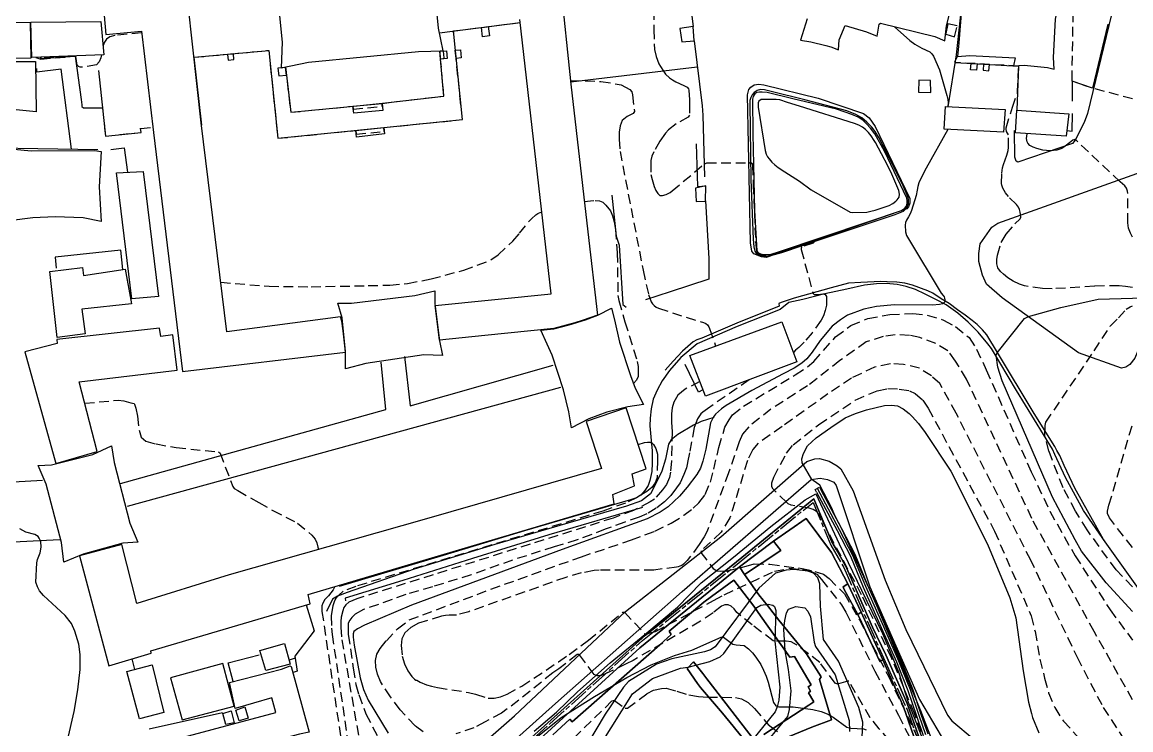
# Model space of a CAD drawing. Header units: feet. Extents: x -1222 to 199575, y -502 to 454509.
# Drawn here: x 127.5 to 356.5, y 169.8 to 315.9 of the extents above; entities that cross this region are included whole.
import ezdxf

# ---------------------------------------------------------------- set-up
doc = ezdxf.new("R2010")
doc.units = ezdxf.units.FT
doc.header["$MEASUREMENT"] = 0
for name, pattern in [('ANYANG11', [1.5, 1, -0.5]), ('ANYANG3', [3, 2, -1]), ('JEON', [12, 4, -0.5, 1, -0.5, 4, -0.5, 1, -0.5])]:
    doc.linetypes.add(name, pattern=pattern)
for name, color, linetype in [('AAA004', 7, 'ANYANG3'), ('AAA008', 7, 'CONTINUOUS'), ('AAC001', 7, 'CONTINUOUS'), ('ADA085', 1, 'CONTINUOUS'), ('AE150', 7, 'CONTINUOUS'), ('AE340', 7, 'CONTINUOUS'), ('AZ0801', 7, 'CONTINUOUS'), ('AZ0803', 7, 'CONTINUOUS'), ('BA003', 5, 'CONTINUOUS'), ('CAA001', 7, 'CONTINUOUS'), ('CAA002', 30, 'CONTINUOUS'), ('DD001', 3, 'CONTINUOUS'), ('EA0018', 7, 'JEON'), ('line', 7, 'CONTINUOUS'), ('mm', 7, 'CONTINUOUS'), ('지적', 7, 'CONTINUOUS')]:
    doc.layers.add(name, color=color, linetype=linetype)
picture_1 = doc.add_image_def('image1.jpg', size_in_pixel=(8269, 5907))

# ---------------------------------------------------------------- blocks, each defined once
blk = doc.blocks.new('창덕궁')
at = {"layer": 'AAA004', "color": 255}
blk.add_lwpolyline([(320.05, 312.91), (320.63, 315.13), (318.69, 315.56), (318.24, 313.42), (320.05, 312.91)], dxfattribs=at)
at = {"layer": 'AAA008', "color": 255}
for points in [[(246.3, 255.44), (243.34, 254.37), (241.68, 253.85), (237.34, 252.66), (223.07, 251.25), (213.7, 250.26), (212.8, 257.43), (236.78, 259.86), (230.29, 316.47)], [(238.67, 323.68), (240.85, 303.12), (244.32, 272.62), (246.3, 255.44)], [(289.6, 316.61), (288.25, 312.18), (290.38, 311.84), (293.47, 311.12), (294.54, 310.83), (296.09, 310.22), (296.25, 312.24), (297.46, 315.25), (301.87, 313.9), (304.09, 313.01), (304.51, 315.51), (304.76, 315.68), (316.01, 312.93), (318.03, 312.05), (318.43, 315.16), (322.23, 330.23)], [(214.46, 310.02), (213.5, 314.65), (211.76, 332.11), (211.57, 337.25), (206.34, 336.41), (181.77, 333.89), (178.2, 334.14), (179.44, 329.67), (181.2, 311.81), (180.98, 306.48), (186.66, 307.66), (209.4, 309.88), (214.46, 310.02)], [(161.88, 321.67), (159.05, 321.19), (150.92, 320.59), (150.89, 320.33), (144.27, 319.65), (144.77, 313.38), (152.13, 314.08), (154.61, 293.15), (160.65, 243.78), (194.27, 247.81), (194.14, 249.1), (193.81, 252.18), (193.52, 254.17), (193.25, 255.06), (169.79, 252.02), (164.51, 295.15), (161.79, 319.5), (161.88, 321.67)], [(321.57, 319.13), (321.33, 315.97), (320.96, 311.63), (320.67, 308.85), (323.25, 309.03), (332.6, 308.55), (332.25, 306.93), (334.47, 307.04), (339.28, 306.57), (340.65, 306.24), (340.51, 308.63), (340.89, 316.55), (341.32, 318.56), (339.09, 318.26), (337.42, 318.26), (335.68, 318.32), (333.07, 318.88), (333.04, 318.38), (321.97, 319.07), (321.57, 319.13)], [(129.29, 315.9), (143.77, 316.07), (144.38, 309.18), (129.52, 308.61), (129.29, 315.9)], [(99.17, 315.89), (129.15, 315.82), (129.28, 308.52), (99.17, 308.09)], [(130.26, 307.8), (130.41, 297.41), (125.6, 297.92), (122.04, 297.97), (112.81, 297.28), (112.7, 298.46), (105.56, 298.42), (105.41, 299.83), (99.79, 299.77), (99.71, 305.95), (112.73, 306.1), (112.55, 308.1), (116.2, 307.77), (130.26, 307.8)], [(330.52, 297.88), (330.19, 293.18), (317.92, 293.82), (318.17, 298.5), (330.52, 297.88)], [(343.66, 297), (343.14, 292.4), (332.65, 293.05), (332.92, 297.78), (343.66, 297)], [(143.84, 289.21), (143.41, 281.9), (143.8, 274.75), (140.11, 275.54), (134.34, 275.75), (129.72, 275.52), (124.84, 274.93), (124.7, 279.19), (112.44, 278.84), (112.38, 288.72), (124.43, 288.8), (124.42, 289.81), (129.35, 289.35), (142.45, 289.46), (143.84, 289.21)], [(152.48, 285.06), (155.64, 259.26), (150.17, 258.78), (146.98, 284.84), (152.48, 285.06)], [(134.71, 250.86), (133.24, 264.44), (140, 265.3), (140.2, 263.61), (148.82, 264.91), (150.08, 257.81), (139.87, 256.69), (140.51, 251.56), (134.71, 250.86)], [(212.72, 260.47), (212.74, 257.84), (213.71, 250.13), (214.3, 247.12), (210.47, 247.22), (198.46, 245.49), (194.26, 244.39), (194.31, 247.97), (193.58, 254.88), (192.69, 257.92), (195.52, 257.94), (208.58, 259.52), (212.72, 260.47)], [(255.82, 236.98), (252.6, 236.48), (248.26, 235.39), (244.57, 234.03), (240.94, 232.19), (240.44, 235.5), (239.29, 239.99), (236.96, 247.19), (235.92, 249.48), (234.66, 252.33), (237.29, 252.6), (240.47, 253.42), (243.85, 254.49), (246.41, 255.47), (249.19, 256.9), (249.84, 254.48), (250.89, 249.89), (253.17, 242.98), (254.13, 240.37), (255.82, 236.98)], [(142.98, 227.26), (139.3, 241.66), (159.54, 244.08), (158.65, 251.36), (156.12, 251.02), (155.88, 252.74), (134.67, 250.38), (134.71, 249.59), (128.05, 247.87), (134.44, 224.85), (142.98, 227.26)], [(268.61, 238.71), (265.38, 247.08), (284.39, 254.08), (287.52, 245.78), (268.61, 238.71)], [(252.25, 236.29), (244.01, 233.5), (247.14, 223.8), (211.01, 213.38), (170.27, 201.81), (151.22, 195.89), (148.13, 208.09), (139.33, 205.74), (145.38, 183.07), (154.15, 185.64), (154.06, 186.14), (187, 195.88), (186.57, 197.75), (214.7, 206.09), (249.78, 216.48), (249.51, 218.43), (253.94, 220.2), (253.51, 222.65), (256.38, 223.69), (252.25, 236.29)], [(145.98, 228.45), (146.49, 225.03), (149.78, 212.51), (151.42, 208.6), (148.3, 208.36), (140.08, 206.09), (136.12, 204.47), (135.67, 208.53), (132.5, 220.55), (130.81, 224.38), (133.54, 224.52), (142.08, 226.69), (145.98, 228.45)], [(182.89, 183.38), (177.83, 182.1), (176.58, 186.19), (181.67, 187.66), (182.89, 183.38)], [(156.8, 173.43), (151.77, 172.12), (149.15, 181.87), (154.39, 183.23), (156.8, 173.43)], [(168.94, 183.51), (158.16, 180.55), (160.57, 171.91), (171.27, 174.75), (168.94, 183.51)], [(183.09, 182.91), (186.8, 169.36), (184.76, 168.96), (155.08, 161.16), (153.61, 166.43), (179.89, 173.42), (179.06, 176.48), (171.51, 174.27), (170.31, 179.61), (181.1, 182.34), (182.87, 183.07), (183.09, 182.91)], [(174.2, 172.22), (172.36, 171.72), (171.64, 173.93), (173.49, 174.57), (174.2, 172.22)], [(171.32, 171.28), (169.59, 170.91), (168.98, 173.19), (170.69, 173.78), (171.32, 171.28)]]:
    blk.add_lwpolyline(points, dxfattribs=at)
at = {"layer": 'AAC001', "color": 255}
for points in [[(318.75, 298.47), (320.47, 309.17), (321.55, 319.33), (322.25, 323.26), (326.52, 322.57)], [(351.72, 315.5), (348.55, 302.31), (344.35, 303.71), (344.37, 299.62)], [(137.69, 289.73), (135.54, 306.21), (130.53, 305.61), (130.53, 306.35)], [(343.27, 293.56), (344.34, 293.44), (344.4, 297.08)], [(110.35, 282.01), (110.08, 290.19), (143.14, 289.64)], [(145.82, 289.6), (148.59, 289.97), (149.27, 284.93)], [(148.32, 264.83), (147.89, 268.82), (134.35, 267.44), (134.51, 265.15)], [(268.09, 240.05), (267.17, 239.53), (264.41, 245.25)], [(233.23, 169.55), (237.85, 173.51), (242.23, 177.68), (248.92, 183.66), (256.11, 189.49), (262.83, 195.15), (267.73, 200.17), (274.45, 205.45), (282.11, 211.8), (289.23, 217.29), (291.4, 218.58), (296.21, 208.22), (300.85, 198.65), (305.16, 189.71), (308.48, 181.79), (310.48, 175.58), (313.31, 168.31)], [(186.18, 195.64), (187.83, 190.31), (183.8, 185.07), (184.31, 181.95), (183.45, 181.65)], [(150.77, 182.29), (150.24, 184.49)], [(171.07, 179.8), (170.05, 183.66), (176.47, 185.31)], [(183.88, 184.6), (182.65, 184.25)], [(168.88, 173.32), (153.71, 170.01)]]:
    blk.add_lwpolyline(points, dxfattribs=at)
at = {"layer": 'ADA085', "color": 255}
for points in [[(377.8, 382.44), (373.81, 372.07), (365.43, 366.21), (364.78, 363.92), (363.53, 364.06), (362.58, 360.14), (358.78, 360.63), (358.03, 357.13), (359.46, 356.86), (357.56, 348.58), (359.03, 347.97), (357.54, 338.31), (347.55, 297.07), (346.81, 295.19), (344.99, 291.56), (344.41, 290.87), (333.16, 287.05), (332.78, 287.24), (332.5, 288.04), (332.44, 293.58)], [(363.01, 260.33), (357.31, 246.53), (356.26, 245.25), (355.42, 244.68), (354.52, 244.49), (345.68, 247.69), (329.91, 259.04), (326.67, 261.82), (325.81, 263.69), (325.09, 266.52), (325.08, 268.17), (325.38, 270.16), (327.78, 273.59), (329, 274.44), (359.65, 285.39), (360.52, 285.93), (360.99, 286.45), (361.61, 287.63), (363.43, 292.87), (373.73, 325.81)], [(198.49, 145.92), (229.21, 172.73), (252.11, 194.27), (271.81, 209.67), (289.58, 225.23), (291.24, 225.79), (292.21, 225.82), (294.17, 225.28), (295.86, 224.34), (296.62, 223.73), (299.14, 219.16), (305.77, 200.75), (310.03, 190.57), (318.6, 172.9), (319.49, 171.73), (324.14, 167.86)], [(361.48, 194.23), (350.83, 209.12), (344.94, 219.74), (342.72, 224.37), (341.84, 226.46), (341.19, 227.51), (340.81, 228.3), (336.5, 235.14), (328.95, 247.75), (326.72, 251.36), (325.81, 252.38), (324.73, 253.5), (323.72, 254.33), (322.28, 255.46), (320.67, 256.57), (318.98, 257.84), (317.33, 258.82), (315.57, 259.97), (314.55, 260.45), (311.38, 261.64), (309.78, 262.05), (308.17, 262.26), (306.13, 262.35), (304.87, 262.36), (300.75, 262.19), (298.18, 262.03), (294.59, 261.06), (286.94, 258.94), (284.23, 258.06), (283.81, 257.85), (283.84, 257.26), (275.13, 253.77), (267.9, 250.72), (266.84, 250.34), (266.09, 249.93), (263.91, 248), (261.93, 245.92), (260.34, 244.06)], [(147.85, 220.67), (202.59, 235.99), (201.65, 245.75)], [(206.47, 246.88), (207.63, 236.74), (237.21, 245.09)], [(238.67, 240.52), (149.21, 215.97)], [(131.74, 221.28), (99.16, 219.43)], [(193.43, 138.22), (212.25, 152.48), (237.64, 175.27), (263.8, 198.41), (290.48, 221.49), (292.33, 221.76), (293.84, 221.5), (295.13, 220.96), (295.62, 220.28), (302.58, 199.36), (312.86, 176.13), (317.31, 168.56), (318.89, 167.07), (321.08, 165.79), (334.42, 161.04), (340.58, 159.87), (342.82, 159.01), (344.19, 158.3), (345.61, 156.85), (350.77, 149.42), (356.63, 143.08)], [(135.28, 209.06), (111.99, 207.87), (99.95, 206.89), (99.16, 206.48)], [(301, 168.29), (301.1, 171.45), (300.27, 174.44), (296.07, 183.99), (293.03, 188.46), (292.39, 195.34), (292.25, 200.01), (291.82, 201.21), (290.95, 202.2), (289.79, 202.61), (286.96, 202.92), (285.28, 202.82), (283.07, 202.2), (279.65, 199.06), (270.61, 186.94), (269.7, 186.37), (268.46, 185.93), (261.65, 184.5), (258.5, 183.42), (252.72, 179.81), (251.7, 178.63), (247.92, 173.07), (244.26, 166.97)], [(246.93, 166.77), (253.59, 177.26), (257.7, 180.45), (263.48, 182.57), (265.04, 182.8), (269.51, 183.95), (271.65, 184.94), (272.4, 185.59), (279.21, 195.09), (280.03, 195.57), (281.6, 195.8), (282.57, 195.56), (282.86, 195.28), (283.16, 194.48), (282.93, 188.14), (284.01, 178.64), (283.76, 175.99), (283.44, 174.59), (283, 173.55), (277.16, 166.36)], [(279.49, 165.18), (285.63, 172.59), (286.01, 174.04), (286.3, 177.86), (285.81, 182.31), (285.12, 186.18), (284.8, 190.61), (284.99, 192.41), (285.35, 194.01), (285.78, 194.77), (287.31, 195.32), (289.14, 194.99), (289.8, 194.37), (290.3, 193.17), (291.06, 187.94), (291.38, 187.07), (295.44, 181.19), (298.31, 171.77), (298.4, 169.53)]]:
    blk.add_lwpolyline(points, dxfattribs=at)
blk.add_lwpolyline([(291.88, 300.2), (301.29, 297.04), (302.43, 296.15), (303.67, 294.4), (310.87, 279.52), (310.84, 278.54), (310.58, 277.83), (310.2, 277.38), (281.17, 267.37), (280.23, 267.46), (278.63, 268.13), (278.24, 268.63), (277.9, 270.4), (277.34, 300.89), (277.6, 302.01), (277.99, 302.52), (278.71, 302.97), (279.63, 303.14), (280.66, 303.01)], close=True, dxfattribs=at)
at = {"layer": 'AE150', "color": 255}
for points in [[(224.01, 313.07), (222.55, 312.89), (222.35, 314.83), (223.78, 315.01)], [(266.08, 315.01), (263.35, 314.63), (263.72, 311.83), (266.32, 312.06)], [(171.17, 309.39), (169.95, 309.26), (170.05, 308.04), (171.24, 308.18)], [(213.94, 308.3), (213.81, 309.93), (215.15, 310.01), (215.32, 308.42)], [(217.14, 308.41), (216.96, 310.11), (218.02, 310.22), (218.21, 308.54)], [(324.61, 306.01), (323.38, 306.09), (323.5, 307.4), (324.76, 307.33)], [(327.3, 307.19), (326.06, 307.26), (325.97, 306.02), (327.17, 305.9)], [(182.1, 304.95), (181.91, 306.57), (180.32, 306.41), (180.52, 304.81)], [(201.83, 299.16), (201.99, 297.7), (195.98, 297.1), (195.78, 298.57)], [(202.21, 294.15), (202.33, 292.87), (196.56, 292.2), (196.41, 293.56)], [(268.71, 282.12), (266.56, 281.66), (266.71, 278.87), (268.65, 279)]]:
    blk.add_lwpolyline(points, close=True, dxfattribs=at)
at = {"layer": 'AE340', "color": 255}
blk.add_lwpolyline([(291.59, 218.91), (291.29, 219.48), (292.17, 219.94), (292.47, 219.38)], dxfattribs=at)
at = {"layer": 'AZ0801', "color": 255}
for points in [[(265.02, 323.64), (266.08, 315.01)], [(164.65, 294.67), (163.07, 308.66), (178.43, 310.09), (180.31, 291.94), (202.2, 294.18), (218.44, 295.82), (216.56, 314.1)], [(213.69, 313.73), (230.36, 315.84)], [(266.32, 312.06), (267.92, 298.63), (268.11, 296.73), (268.45, 284.02)], [(181.9, 306.67), (182.97, 297.31), (196.02, 298.59), (201.9, 299.17), (214.62, 300.65), (213.94, 308.3), (213.8, 310)], [(131.38, 308.68), (131.39, 308.39), (138.47, 308.9), (139.68, 299.98)], [(320.22, 307.59), (333.28, 306.84), (332.92, 297.78)], [(143.31, 305.96), (144.71, 292.4), (152.07, 293.15), (151.96, 294.03)], [(240.8, 303.57), (266.95, 306.7)], [(266.71, 290.79), (267, 282.01), (268.71, 282.12)], [(249.27, 280.23), (250.19, 271.72), (250.72, 270.07), (250.79, 269.87), (251.56, 257.63), (252.22, 257.12)], [(268.65, 279.01), (269.31, 267.12), (269.33, 262.86), (261.32, 260.22), (256.26, 258.59)], [(349.71, 258.75), (356.83, 258.92), (361.93, 259.03), (366, 270.03), (410.7, 253.39)], [(351.17, 208.65), (346.72, 215.13), (342.95, 221.96), (340.8, 226.66), (340.29, 227.77), (332.83, 239.91), (327.72, 248.53), (326.94, 249.52), (324.93, 251.94), (322.87, 254.02), (320.75, 255.88), (318.33, 257.58), (316.21, 258.68), (314, 259.77), (312.01, 260.72), (310.08, 261.34), (308.19, 261.78), (305.94, 261.98), (303.92, 261.92), (301.45, 261.62), (297.81, 260.83), (293.28, 259.86), (288.74, 258.7), (285.85, 258.03), (284.09, 256.64), (275.21, 253.07), (266.95, 249.53), (263.55, 246.68), (261.2, 243.99), (259.71, 241.86), (258.64, 239.94), (257.84, 238.08), (257.43, 236.09), (257.18, 234.17), (257.14, 232.58), (257.32, 230.33), (257.65, 227.46), (257.6, 224.88), (257.55, 223.14), (257.15, 221.33), (256.79, 220.31), (256.13, 219.25), (255.25, 218.28), (254.36, 217.7), (253.15, 217.33), (231.29, 210.92), (214.46, 205.86), (201.53, 201.99), (192.96, 199.44)], [(270.38, 234.31), (267.77, 233.47), (266.16, 232.75), (262.89, 230.8), (261.53, 229.71), (260.97, 228.8), (260.38, 225.68), (259.64, 223.23), (258.39, 220.66), (257.31, 218.53), (255.39, 217.12), (252.3, 216.04), (240.2, 212.49), (225.15, 208.12), (208.5, 202.99), (194.61, 198.16), (192.64, 197.42), (191.62, 196.82), (190.4, 194.24)], [(255.65, 215.76), (236.25, 210.07), (220.49, 205.19), (206.14, 200.66), (194.22, 197.03), (194.28, 196.46)]]:
    blk.add_lwpolyline(points, dxfattribs=at)
blk.add_lwpolyline([(315.12, 303.89), (312.71, 303.95), (312.62, 301.5), (315.15, 301.43)], close=True, dxfattribs=at)
at = {"layer": 'AZ0803', "color": 255}
for points in [[(291.59, 218.91), (295.81, 210.97), (298.57, 205.69), (301.2, 199.32), (304.92, 190.99), (308.06, 183.86), (310.44, 177.98), (312.19, 172.74), (313.62, 168.69)], [(292.47, 219.38), (296.69, 211.43), (299.47, 206.11), (302.12, 199.72), (305.84, 191.39), (308.98, 184.24), (311.38, 178.32), (313.13, 173.06), (314.56, 169.03)]]:
    blk.add_lwpolyline(points, dxfattribs=at)
at = {"layer": 'BA003', "color": 255}
blk.add_lwpolyline([(305.47, 290.09), (304.43, 292.13), (303.67, 293.32), (302.98, 294.27), (301.95, 295.27), (300.95, 296.18), (299.66, 296.89), (297.85, 297.6), (289.17, 299.88), (282.23, 301.58), (280.83, 301.96), (280.02, 302.02), (279.34, 301.81), (278.69, 301.43), (278.26, 300.95), (277.98, 300.4), (277.78, 299.73), (277.78, 299.05), (277.98, 283.47), (278.51, 271.09), (278.65, 269.53), (278.82, 268.68), (279.09, 268.23), (279.69, 267.81), (280.4, 267.59), (280.94, 267.53), (281.39, 267.54), (284.39, 268.36), (292.74, 271.22), (307.81, 276.2), (309.55, 276.88), (310.18, 277.55), (310.53, 278.47), (310.58, 279.25), (310.52, 279.74), (309.49, 282.11)], close=True, dxfattribs=at)
blk.add_lwpolyline([(291.73, 219.71), (296.25, 211.2), (299.02, 205.9), (301.66, 199.52), (305.38, 191.19), (308.52, 184.05), (310.91, 178.15), (312.66, 172.9), (314.09, 168.86)], dxfattribs=at)
at = {"layer": 'CAA001', "color": 255}
for points, elevation in [([(318.68, 293.78), (314.24, 285.77), (312.96, 283.4), (312.7, 282.76), (312.48, 282.02), (312.32, 281.25), (312.11, 280.11), (311.19, 277.07), (310.89, 276.35), (310.55, 275.76), (310.12, 275.06), (309.94, 274.56), (309.9, 274.01), (309.95, 272.63), (310.18, 271.9), (310.55, 271.2), (317.33, 259.97), (317.7, 259.53), (317.9, 259.25), (318.02, 258.93), (318.05, 258.61), (318.05, 258.29), (317.95, 258), (317.61, 257.78), (316.97, 257.63), (315.55, 257.49), (307.69, 257.55), (303.96, 257.21), (301.35, 256.7), (297.97, 255.44), (296.49, 254.5), (294.79, 253.14), (292.34, 250.2), (290.64, 247.77), (289.53, 246.45), (288.51, 245.52), (286.98, 244.51), (284.71, 243.35), (278.23, 239.92), (272.89, 236.8), (271.94, 236.08), (270.71, 234.98), (270.32, 234.48), (269.7, 233.19), (268.68, 227.76), (268.12, 225.27), (267.6, 223.83), (266.87, 222.53), (264.85, 219.91), (263.27, 218.05), (260.9, 215.86), (259.26, 214.77), (256.57, 213.4), (239.03, 207.09), (207.9, 195.57), (198.21, 191.45), (196.8, 190.71), (196.04, 190.14), (195.86, 189.69), (195.86, 188.96), (196.07, 187.34), (197.34, 180.59), (197.98, 178.17), (198.98, 175.95), (203.12, 169.18)], 40), ([(228.74, 164.24), (238.86, 172.42), (245.72, 176.73), (252.41, 180.66), (257.43, 183.26), (262.26, 185.15), (265.78, 186.31), (271.88, 188.96), (272.32, 189), (274.26, 187.55), (275, 187.38), (276.63, 187.25), (277.53, 186.58), (278.31, 185.76), (279.02, 184.84), (280.04, 183.31), (280.64, 182.18), (281.17, 180.95), (281.61, 179.67), (282.7, 175.45), (283.15, 174.79), (283.78, 174.62), (286.75, 174.59), (290.81, 174.04), (292.5, 173.6), (293.78, 173.12), (295.02, 172.47), (297.83, 170.38), (298.66, 170.17), (301.25, 170.08), (301.82, 169.81)], 40), ([(356.82, 194.28), (351.35, 200.2), (346.32, 206.69), (344.96, 209.06), (340.32, 217.89), (329.91, 241.87), (329.01, 244.7), (328.66, 247.15), (328.9, 247.66), (334.49, 254.76), (335.34, 255.16), (342.02, 257.02), (349.71, 258.75), (356.83, 258.92)], 40), ([(307.69, 314.96), (310.81, 312.1), (311.87, 311.37), (313.33, 310.55), (314.96, 309.76), (315.38, 309.4), (315.71, 308.91), (316.96, 306.09), (318.47, 300.77), (318.71, 299.93), (318.78, 299.31), (318.69, 298.47)], 40), ([(136.9, 167.66), (138.24, 173.64), (139.03, 178.09), (139.46, 182.27), (139.48, 185.4), (139.2, 187.49), (138.41, 190.2), (137.73, 191.8), (136.41, 193.45), (131.9, 197.57), (131.1, 198.53), (130.67, 199.37), (130.36, 200.31), (130.53, 204.29), (130.68, 205), (131.22, 206.41), (131.47, 207.58), (131.35, 208.75), (131.03, 209.43), (130.83, 209.75), (130.14, 210.14), (128.25, 210.67), (127.04, 211.31)], 35), ([(315.91, 166.39), (313.08, 173.79), (306.82, 188.75), (304.85, 193.54), (303.53, 196.63), (296.84, 211.16), (295.37, 214.11), (294.75, 215.61), (292.23, 220.32), (290.9, 221.3), (290.62, 221.51), (288.59, 224.94), (288.56, 225.75), (288.87, 226.87), (289.71, 228.44), (291.46, 230.13), (294.55, 232.27), (297.46, 234.22), (299.59, 235.16), (301.9, 235.88), (305.63, 236.82), (307.02, 236.89), (308.3, 236.69), (309.49, 236.1), (310.68, 235.12), (311.3, 234.51), (312.62, 233.06), (313.98, 231.25), (319.28, 223.24), (326.88, 208.2), (331.51, 197.1), (332.74, 192.95), (334.25, 182.03), (335.33, 175.53), (335.96, 173.21), (336.2, 172.39), (337.5, 169.22)], 45)]:
    blk.add_lwpolyline(points, dxfattribs=dict(at, elevation=elevation))
at = {"layer": 'CAA001', "color": 255, "elevation": 40}
blk.add_lwpolyline([(303.76, 291.09), (303.47, 291.5), (302.83, 292.46), (302.28, 293.16), (301.69, 293.74), (301.03, 294.21), (300.28, 294.63), (299.4, 295), (288.03, 298.61), (285.56, 299.31), (283.96, 299.87), (283.21, 299.97), (280.12, 299.92), (279.65, 299.58), (279.51, 299.27), (279.52, 298.39), (280.96, 289.41), (281.19, 288.65), (281.45, 288.15), (281.76, 287.73), (282.36, 287.05), (282.93, 286.5), (283.66, 285.92), (285.01, 285.02), (288.06, 283.11), (290.49, 281.34), (298.53, 276.73), (299.07, 276.6), (301.95, 276.71), (302.81, 276.88), (303.69, 277.13), (306.54, 278.09), (307.33, 278.48), (307.96, 278.96), (308.21, 279.23), (308.6, 279.79), (308.72, 280.43), (308.59, 281.15), (306.93, 285), (305.65, 287.4), (305.59, 287.56)], close=True, dxfattribs=at)
at = {"layer": 'CAA002', "color": 255, "linetype": 'ANYANG11', "ltscale": 2}
for points, elevation in [([(356.82, 261.15), (355.38, 261.38), (354.07, 261.52), (348.96, 261.42), (340.25, 260.87), (338.23, 260.91), (334.49, 261.5), (333.47, 261.83), (332.17, 262.45), (331.1, 263.12), (330.15, 263.9), (329.53, 264.48), (329.03, 265.2), (328.79, 266.04), (328.81, 266.92), (328.93, 267.82), (329.72, 270.47), (330.7, 272.19), (332.5, 274.27), (333.62, 275.32), (333.76, 275.67), (333.65, 276.72), (333.51, 277.23), (333.25, 277.75), (332.86, 278.25), (331.19, 279.9), (330.56, 280.69), (330.02, 281.63), (329.81, 282.28), (329.79, 282.63), (329.81, 284.76), (329.99, 285.86), (330.18, 286.57), (330.87, 288.43), (331.15, 289.4), (331.22, 290.04), (331.19, 292.66), (330.83, 293.38), (330.72, 293.81), (330.7, 294.14), (332.04, 298.34), (333.06, 301.34), (333.28, 306.84), (320.22, 307.59), (320.14, 307.7), (320.67, 308.85)], 41), ([(356.83, 300.06), (348.55, 302.31), (344.35, 303.71), (344.34, 303.94), (344.63, 320.73)], 43), ([(356.83, 271.55), (356.38, 272.33), (355.99, 273.42), (355.89, 274.52), (355.82, 281.01), (355.6, 281.63), (355.21, 282.1), (354.26, 282.99), (345.02, 291.67), (344.92, 291.67), (344.47, 291.53), (343.78, 291.02), (342.91, 290.29), (342.25, 289.87), (341.18, 289.53), (339.83, 289.39), (338.29, 289.52), (337.08, 289.82), (336.31, 290.1), (335.65, 290.44), (335.21, 290.92), (335.09, 291.22), (334.96, 291.91), (335.06, 292.9)], 42), ([(277.63, 242.08), (269.07, 236.13), (268.06, 235.44), (267.7, 235.08), (267.01, 234.07), (266.28, 232.25), (265.32, 227.01), (264.91, 224.95), (264.69, 223.95), (264.18, 222.58), (263.41, 220.8), (262.68, 219.76), (261.45, 218.21), (260.17, 216.89), (258.48, 215.61), (256.52, 214.43), (254.96, 213.76), (251.95, 212.69), (247.94, 211.24), (242.14, 209.05), (237.38, 207.6), (228.78, 204.88), (220.25, 201.84), (212.26, 199.36), (206.73, 197.75), (198.04, 194.65), (196.31, 193.72), (195.62, 193.03), (195.17, 192.51), (194.86, 191.86), (194.82, 191.11), (194.86, 189.51), (195.89, 182.58), (196.44, 179.22), (197.02, 177.11), (198.52, 173.13), (201.39, 167.52)], 38), ([(241.42, 168.14), (249.45, 175.92), (249.85, 175.92), (252.05, 174.29), (252.53, 174.29), (256.62, 177.36), (257.87, 178.04), (259.53, 178.37), (260.52, 178.43), (262.74, 177.85), (265.21, 177.04), (267.19, 176.7), (269.1, 176.58), (274.85, 176.54), (276.09, 176.22), (277.45, 175.46), (278.73, 174.24), (281.6, 170.92), (282.85, 169.95), (283.53, 169.53)], 38), ([(356.83, 199.34), (353.45, 202.84), (347.45, 211.1), (345.08, 214.95), (342.47, 219.81), (339.53, 227.39), (338.74, 230.59), (338.77, 232.65), (338.93, 233.32), (348.92, 248.09), (352.21, 253.18), (353.9, 254.87), (355.53, 256.65), (356.31, 257.15), (356.83, 257.39)], 38), ([(257.92, 318.39), (257.97, 314.42), (258.09, 310.28), (258.43, 308.82), (258.97, 307.35), (259.31, 306.74), (259.94, 305.8), (260.4, 305.21), (261.23, 304.44), (261.85, 303.98), (262.48, 303.61), (264.15, 302.84), (264.86, 302.53), (265.16, 302.15), (265.22, 301.89), (265.31, 299.8), (265.35, 299.15), (265.36, 296.71), (265.07, 296.34), (262.57, 294.93), (261.01, 293.69), (260.35, 293.02), (259.22, 291.38), (257.96, 289.15), (257.57, 288.26), (257.35, 287.39), (257.32, 286.93), (257.38, 284.46), (257.59, 283.41), (258.03, 282), (258.38, 281.2), (258.76, 280.52), (259.19, 280.14), (259.75, 280.14), (260.48, 280.33), (261.32, 280.76), (261.76, 281.08), (268.33, 286.61), (268.9, 286.89), (277.7, 286.85), (277.82, 286.89), (277.89, 286.92), (277.98, 286.95), (278.06, 286.95), (278.16, 286.87), (278.24, 286.75), (278.32, 286.51), (278.37, 286.34), (278.47, 282.44), (278.97, 270.64), (279.1, 269.26), (279.15, 268.69), (279.25, 268.44), (279.5, 268.21), (279.87, 267.99), (280.45, 267.84), (281.08, 267.81), (282.28, 267.94), (283.56, 268.36), (290.38, 270.68), (290.74, 270.77), (291.01, 270.69), (291.01, 270.41), (290.85, 270.28), (288.52, 269.5), (288.4, 269.38), (288.38, 269.28), (288.4, 269), (290.85, 259.89), (291.09, 259.69), (291.86, 259.69), (292.84, 259.83), (293.34, 259.72), (293.64, 259.31), (293.61, 257.51), (293.37, 256.37), (292.98, 255.31), (292.5, 254.42), (290.69, 251.77), (288.99, 249.87), (287.92, 248.76), (287.25, 248.2), (286.79, 247.71)], 39), ([(152.17, 313.75), (146.65, 313.15), (145.63, 312.91), (144.94, 312.42), (144.49, 311.79), (144.21, 311.12)], 39), ([(163.01, 308.64), (163.07, 308.66), (178.43, 310.09), (180.31, 291.94), (196.41, 293.56), (196.45, 293.53), (196.47, 292.81), (196.51, 292.77), (202.28, 293.38), (202.29, 293.43), (202.2, 294.13), (202.21, 294.15), (218.44, 295.82), (216.56, 314.1), (230.36, 315.84)], 38), ([(143.88, 309.16), (143.79, 308.56), (143.45, 307.7), (142.89, 307.12), (139.99, 306.64), (139.47, 306.66), (139.14, 306.74), (138.92, 306.93), (138.84, 307.07), (138.63, 308.83), (138.59, 308.95), (138.58, 308.96)], 39), ([(181.9, 306.67), (182.97, 297.31), (195.78, 298.57), (195.86, 297.93), (201.89, 298.57), (201.83, 299.16), (214.62, 300.65), (213.94, 308.3), (214.03, 308.36), (214.65, 308.46), (214.68, 308.55), (214.56, 309.92), (214.53, 309.98), (213.85, 309.95), (213.8, 310)], 39), ([(130.34, 308.64), (131.4, 308.28), (138.47, 308.9), (139.68, 299.98), (139.81, 298.82), (139.86, 298.54), (140.2, 298.24), (142.22, 298.21), (144.11, 298.26), (144.71, 292.4), (152.07, 293.15), (152.09, 293.18), (151.98, 293.95), (152, 293.99), (154.49, 294.2)], 38), ([(137.04, 308.9), (131.48, 308.41), (131.4, 308.42), (131.35, 308.47), (131.29, 308.68)], 39), ([(240.77, 303.88), (247.01, 303.69), (251.25, 303.01), (252.99, 302.05), (253.41, 301.54), (253.59, 300.92), (253.95, 297.45), (253.71, 297.08), (252.46, 296.46), (251.44, 295.64), (251.03, 294.53), (250.83, 293.21), (250.81, 291.75), (250.98, 289.24), (255.74, 264.7), (256.87, 259.71), (257.42, 258.2), (257.67, 257.8), (258.02, 257.41), (258.46, 257.08), (258.94, 256.85), (268.2, 253.9), (268.68, 253.72), (269.06, 253.42), (269.34, 253.05), (269.49, 252.65), (270.73, 249.05)], 38), ([(243.61, 278.92), (245.86, 279.11), (246.77, 279.07), (247.45, 278.77), (248.08, 278.17), (248.99, 276.94), (249.45, 275.93), (249.8, 274.68), (250.06, 273.1), (250.42, 268.28), (250.54, 259.47), (250.75, 258.45), (251.98, 254.08), (254.55, 245.88), (254.7, 244.85), (254.7, 242.76), (254.4, 242.05), (253.77, 241.36)], 37), ([(168.54, 262.22), (178.51, 261.39), (187.17, 261.3), (193.17, 261.41), (198.97, 261.53), (203.44, 261.65), (207.11, 261.98), (211.99, 262.92), (218.7, 264.72), (224.33, 266.83), (225.8, 267.91), (228.83, 270.73), (230.23, 272.33), (232.27, 274.91), (232.71, 275.35), (233.63, 276.12), (234, 276.39), (234.15, 276.46), (234.84, 276.78)], 37), ([(267.44, 241.73), (264.46, 240.17), (262.9, 238.9), (262.12, 237.51), (261.73, 236.33), (261.62, 235.05), (261.62, 233.27), (261.73, 231.43), (261.62, 225.3), (261.39, 223.01), (261.17, 221.95), (260.56, 220.5), (259.78, 219.39), (258.1, 217.44), (257.21, 216.88), (253.75, 215.1), (249.57, 213.55), (196.66, 196.9), (195, 196.17), (194.34, 195.66), (193.92, 195.07), (193.72, 194.42), (193.41, 193.07), (193.34, 192.18), (193.34, 191.04), (193.51, 188.45), (199.03, 156.85)], 38), ([(356.83, 207.48), (352.05, 213.57), (351.65, 214.48), (351.65, 214.97), (351.96, 216.24), (356.83, 232.94)], 38), ([(310.57, 163.09), (304.5, 170.07), (302.66, 172.31), (298.27, 179.87), (298.05, 179.91), (295.89, 179.25), (295.41, 179.47), (292.25, 183.72), (289.92, 185.54), (287.44, 187.38), (286.34, 187.99), (285.28, 188.12), (283, 188.12), (282.6, 188.21), (278.25, 191.51), (275.12, 194.06), (274.56, 194.79), (273.94, 195.34), (273.29, 195.64), (272.63, 195.66), (271.96, 195.39), (270.2, 194), (267.59, 192.26), (253.67, 184.16), (252.28, 183.43), (247.78, 181.36), (246.87, 181.01), (246.28, 180.98), (245.61, 181.29), (242.56, 185.42), (242.11, 185.42), (238.35, 182.41), (237.09, 181.59), (230.07, 175.96), (226.54, 173.31), (223.14, 171.47), (220.82, 170.28), (217.05, 168.99)], 41), ([(210.36, 169.44), (208.65, 170.67), (205.61, 173.96), (203.58, 176.63), (201.52, 179.8), (200.87, 181.34), (200.56, 182.79), (200.5, 184.16), (200.77, 185.43), (201.47, 186.64), (202.73, 188.23), (205.06, 190.72), (207.46, 192.52), (224.32, 198.86), (243.01, 205.58), (253.33, 209.03), (258.16, 210.85), (261.54, 212.49), (264.18, 214.13), (266.1, 215.58), (267.29, 216.68), (268.56, 218.41), (269.66, 220.96), (270.36, 223.64), (271.37, 228.14), (272.65, 232.29), (273.5, 233.82), (274.22, 234.83), (276.5, 236.64), (287.18, 243.12), (289.73, 244.76), (290.98, 245.9), (295.5, 250.95), (298.68, 253.31), (302.18, 254.78), (306.71, 255.57), (311.46, 255.79), (314.41, 255.45), (317.8, 254.43), (320.29, 253.07), (323.12, 250.81), (324.59, 248.43), (326.63, 244.14), (335.91, 223.09), (339.76, 214.95), (344.96, 205.78), (352.21, 194.59), (356.82, 188.37)], 41), ([(356.82, 176.05), (348.9, 190.14), (336.02, 213.48), (322.55, 242.21), (320.29, 245.95), (318.71, 248.1), (316.22, 249.57), (312.93, 250.81), (310.78, 251.26), (307.84, 251.39), (305.35, 251.05), (301.84, 249.92), (296.41, 246.07), (289.73, 240.87), (282.15, 236.02), (277.57, 232.37), (276.3, 230.84), (275.62, 229.32), (273.41, 222.88), (268.98, 210.83), (268.36, 209.68), (267.32, 208.07), (264.86, 204.77), (264.12, 204.06), (263.73, 203.78), (263.36, 203.61), (262.99, 203.48), (262.65, 203.42), (257.94, 202.83), (246.68, 202.78), (245.62, 202.72), (242.99, 202.22), (239.78, 201.3), (219.75, 194.22), (217.18, 193.54), (216.55, 193.52), (215.73, 193.5), (214.93, 193.46), (214.09, 193.27), (209.34, 191.84), (207.76, 190.94), (206.57, 189.85), (205.91, 188.62), (205.76, 187.28), (206.02, 185.03), (206.48, 183.48), (207.18, 181.99), (207.96, 180.86), (208.54, 180.29), (208.79, 180.11), (208.93, 180.1), (209.03, 180.06), (209.72, 179.68), (210.99, 179.14), (212.02, 178.83), (213.28, 178.58), (219.7, 177.57), (221.12, 177.17), (223.77, 176.36), (225.02, 176.39), (226.32, 176.65), (227.67, 177.17), (230.72, 178.86), (238.26, 183.89), (240.5, 185.42), (244.46, 188.34), (251.58, 194.1), (251.9, 194.1), (256, 189.76), (256.49, 189.62), (257.12, 189.83), (258.31, 190.15), (270.3, 196.54), (272.51, 197.74), (282.87, 202.57), (285.94, 203.18), (288.75, 202.92), (290.38, 202.57), (291.65, 201.96), (292.62, 200.9), (296.74, 195.61), (297.62, 194.12), (303.63, 181.95), (308.47, 172.85), (318.78, 152.64)], 42), ([(356.82, 165.23), (350.53, 174.97), (345.64, 184.37), (335.8, 204.88), (320.4, 235.2), (317.01, 241.31), (315.31, 242.89), (312.82, 244.47), (309.54, 245.27), (306.82, 245.39), (303.54, 244.71), (298.79, 242.45), (293.92, 239.17), (284.44, 232.45), (279.52, 228.98), (278.42, 227.7), (277.31, 225.41), (273.67, 213.57), (271.87, 210.66), (267.77, 206.81), (267.7, 206.43), (270.25, 203.14), (270.95, 202.68), (271.73, 202.57), (273.09, 202.64), (277.04, 203.61), (278.66, 204.1), (281.92, 204.01), (288.58, 203.16), (291.23, 202.54), (293.01, 201.94), (294.16, 201.07), (297.33, 197.92), (300.41, 192.58), (306.48, 180.78), (312.46, 168.17)], 43), ([(316.54, 161.08), (311.77, 173.19), (307.1, 184.59), (300.88, 197.72), (293.69, 211.18), (293.37, 211.84), (292.62, 213.54), (292.13, 214.31), (291.55, 214.91), (290.84, 215.34), (290.02, 215.6), (286.3, 216.19), (285.74, 216.47), (285.42, 216.79), (282.58, 219.52), (282.37, 219.97), (282.37, 220.81), (282.72, 222), (285.37, 226.94), (286.73, 228.64), (292, 232.83), (299.58, 237.92), (304.11, 239.85), (306.26, 240.3), (308.63, 240.19), (310.78, 239.84), (311.92, 239.27), (313.5, 237.91), (314.63, 236.22), (328.33, 210.87), (335.88, 193.4), (336.69, 190.15), (337.69, 184.46), (338.68, 180.49), (339.49, 177.51), (340.76, 174.44), (342.57, 171.64), (347, 166.78)], 44), ([(140.43, 237.26), (147.32, 237.89), (148.5, 237.73), (149.02, 237.59), (149.93, 237.37), (150.66, 237.17), (150.74, 237.07), (151.02, 236.24), (151.3, 234.57), (151.65, 231.68), (152.07, 230.27), (153.07, 229.41), (155.22, 228.85), (159.33, 228.1), (168.06, 227.21), (168.4, 226.95), (171.01, 220.06), (171.31, 219.69), (172.04, 219.21), (176.41, 216.8), (179.26, 215.1), (184.39, 212.53), (187.34, 210.05), (188.01, 209.17), (188.34, 208.46), (188.59, 207.58), (188.7, 207.04)], 36), ([(254.71, 228.77), (256.04, 229.17), (256.64, 229.25), (257.13, 229.24), (257.62, 229.02), (257.88, 228.76), (258.37, 227.94), (258.69, 226.75), (258.73, 225.38), (258.63, 221.95), (258.24, 220.84), (257.56, 219.89), (256.54, 219.01), (254.5, 217.77), (252.12, 216.65), (247.45, 215), (196.45, 199.46), (193.82, 198.43), (192.82, 197.6), (192.23, 196.91), (191.92, 196.29), (191.64, 195.45), (191.34, 193.36), (191.43, 190.84), (191.54, 189.49), (194.78, 167.47)], 37), ([(192.02, 199.36), (192.02, 199.3), (191.74, 198.74), (190.78, 197.51), (190.01, 196.71), (189.6, 195.98), (189.43, 195.46), (189.39, 194.95), (189.43, 194.29), (196.53, 146.51)], 36)]:
    blk.add_lwpolyline(points, dxfattribs=dict(at, elevation=elevation))
at = {"layer": 'DD001', "color": 255}
blk.add_lwpolyline([(302.36, 274.75), (309.09, 277.03), (309.8, 277.49), (310.2, 278.1), (310.28, 278.66), (310.28, 279.13), (310.25, 279.57), (305.57, 289.28), (303.6, 292.85), (302.71, 294.06), (301.9, 294.9), (301.1, 295.66), (300.18, 296.28), (298.89, 296.87), (295.71, 297.97), (286.67, 300.08), (281.37, 301.39), (280.34, 301.49), (279.8, 301.49), (279.25, 301.38), (278.82, 301.1), (278.49, 300.57), (278.37, 300.04), (278.38, 292.89), (278.75, 277.05), (279.24, 268.72), (279.44, 268.4), (280.02, 268.11), (280.74, 267.94), (281.35, 267.95), (281.98, 267.97), (284.16, 268.67), (292.52, 271.47)], close=True, dxfattribs=at)
at = {"layer": 'EA0018', "color": 255}
blk.add_lwpolyline([(224.01, 159.96), (236.48, 171.06), (255.61, 188.28), (274.83, 203.77), (290.84, 216.79), (294.52, 207.97), (297.19, 203.33), (305.74, 183.94), (310.27, 174.01), (313.51, 164.87)], dxfattribs=at)

msp = doc.modelspace()

# ---------------------------------------------------------------- linework, layer by layer
at = {"layer": '지적', "color": 20}
for points in [[(213.2, 150.79), (256.22, 189.37), (259.13, 191.68), (275.03, 204.5), (281.72, 209.97), (291, 217.52), (292.42, 214.22), (294.76, 208.66), (295.69, 207.01), (297.08, 204.62), (297.55, 203.74), (298.99, 200.47), (303.14, 191.06), (305.91, 185.29), (310.26, 175.29), (313.21, 166.99)], [(313.21, 166.99), (310.26, 175.29), (305.91, 185.29), (303.14, 191.06), (298.99, 200.47), (297.55, 203.74), (297.08, 204.62), (295.69, 207.01), (294.76, 208.66), (292.42, 214.22), (291, 217.52), (281.72, 209.97), (275.03, 204.5), (259.13, 191.68), (256.22, 189.37), (213.2, 150.79)], [(312.71, 165.52), (309.51, 174.61), (305.24, 184.29), (303.14, 188.96), (300.8, 194.15), (300.26, 195.32), (298.01, 199.99), (294.63, 206.42), (289.4, 213.49), (282.7, 208.8), (282.7, 208.8), (275.66, 203.46), (271.52, 200.09), (256.15, 187.69), (255.09, 186.78), (222.6, 157.13)], [(285.95, 168.49), (290.58, 170.4), (294.68, 171.91), (292.2, 180.26), (292.53, 180.77), (289.5, 185.52), (288.13, 187.15), (283.79, 192.48), (281.44, 195.48), (279.65, 197.71), (276.67, 201.93), (284.22, 206.89), (282.7, 208.8), (289.4, 213.49), (294.63, 206.42), (298.01, 199.99), (297.05, 199.39), (297.22, 198.96), (300.08, 193.65), (300.83, 192.07), (303.14, 187.17), (304.66, 183.94), (305.24, 184.29), (309.51, 174.61), (312.71, 165.52)], [(222.6, 157.13), (255.09, 186.78), (256.15, 187.69), (271.52, 200.09), (275.66, 203.46), (276.67, 201.93), (279.65, 197.71), (281.44, 195.48), (283.79, 192.48), (288.13, 187.15), (289.5, 185.52), (292.53, 180.77), (292.2, 180.26), (294.68, 171.91), (290.58, 170.4), (285.95, 168.49)], [(237.14, 168.81), (240.61, 172.01), (241.07, 171.51), (259.23, 187.42), (261.57, 189.49), (261.13, 190.18), (268.27, 196.21), (269.91, 197.36), (272.42, 199.21), (274.5, 200.72), (278.64, 195.34), (280.02, 193.34), (286.02, 184.84), (287.02, 185.01), (290.46, 179.14), (289.85, 178.7), (290.33, 177.79), (289.89, 177.48), (291, 175.59), (289.95, 174.9), (280.65, 168.88)], [(280.65, 168.88), (289.95, 174.9), (291, 175.59), (289.89, 177.48), (290.33, 177.79), (289.85, 178.7), (290.46, 179.14), (287.02, 185.01), (286.02, 184.84), (280.02, 193.34), (278.64, 195.34), (274.5, 200.72), (274.5, 200.72), (272.42, 199.21), (269.91, 197.36), (268.27, 196.21), (261.13, 190.18), (261.57, 189.49), (259.23, 187.42), (241.07, 171.51), (240.61, 172.01), (237.14, 168.81)], [(278.79, 167.66), (268.89, 180.4), (268.09, 181.45), (266.18, 183.91), (264.82, 182.5), (266.97, 179.41), (267.6, 178.59), (272.12, 173.28), (274.32, 170.58), (277.51, 166.65)], [(277.51, 166.65), (274.32, 170.58), (272.12, 173.28), (267.6, 178.59), (266.97, 179.41), (264.82, 182.5), (266.18, 183.91), (268.09, 181.45), (268.89, 180.4), (278.79, 167.66)]]:
    msp.add_lwpolyline(points, dxfattribs=at)
for points in [[(282.7, 208.8), (284.22, 206.89), (276.67, 201.93), (275.66, 203.46), (282.7, 208.8)], [(298.01, 199.99), (300.26, 195.32), (300.8, 194.15), (300.08, 193.65), (297.22, 198.96), (297.05, 199.39), (298.01, 199.99)], [(300.08, 193.65), (300.8, 194.15), (303.14, 188.96), (305.24, 184.29), (304.66, 183.94), (303.14, 187.17), (300.83, 192.07), (300.08, 193.65)]]:
    msp.add_lwpolyline(points, close=True, dxfattribs=at)

# ---------------------------------------------------------------- block references
at = {"layer": 'mm'}
msp.add_blockref('창덕궁', (0, 0), dxfattribs=at)

# ---------------------------------------------------------------- pictures from other files: only their frames are drawn
at = {"layer": 'line', "color": 3}
image = msp.add_image(picture_1, insert=(-89.37, 18.15), size_in_units=(698.97, 499.31), rotation=5.99868, dxfattribs=at)
image.dxf.flags = 7

doc.saveas('drawing.dxf')
